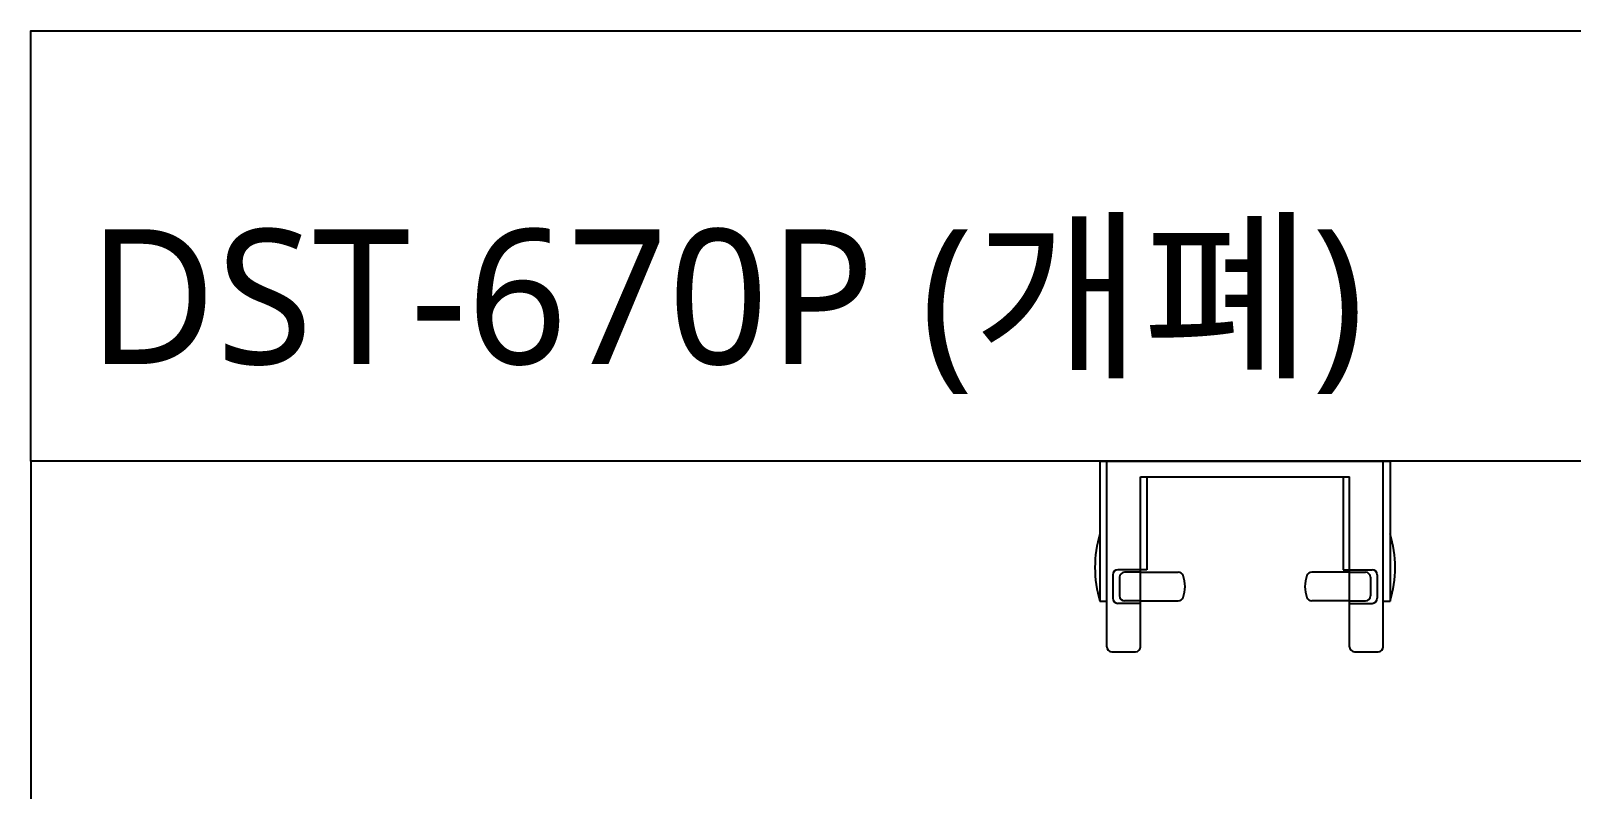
# Model space of a CAD drawing. Extents: x 5956 to 12061, y 2783 to 5292.
# Drawn here: x 9426 to 10340, y 4842 to 5292 of the extents above; entities that cross this region are included whole.
import ezdxf

# ---------------------------------------------------------------- set-up
doc = ezdxf.new("R2010")
doc.units = 0
doc.header["$LTSCALE"] = 20
doc.header["$MEASUREMENT"] = 0
doc.layers.get('0').update_dxf_attribs({"linetype": 'CONTINUOUS'})
for name, color, linetype in [('3', 3, 'CONTINUOUS'), ('4', 4, 'CONTINUOUS'), ('6', 6, 'CONTINUOUS')]:
    doc.layers.add(name, color=color, linetype=linetype)
doc.styles.add('GHS', font='romans', dxfattribs={"bigfont": 'ghs'})

msp = doc.modelspace()

# ---------------------------------------------------------------- linework, layer by layer
at = {"layer": '3', "color": 7}
msp.add_lwpolyline([(9426.11, 5036.79), (9426.11, 5292.16), (12061.25, 5292.16), (12061.25, 3111.75), (11353.61, 3111.75)], dxfattribs=at)
at = {"layer": '4'}
for p, q in [((10060.11, 5036.79), (10232.11, 5036.79)), ((10060.11, 5036.79), (10060.11, 4953.79)), ((10064.11, 4926.79), (10064.11, 5036.79)), ((10228.11, 4926.79), (10228.11, 5036.79)), ((10232.11, 5036.79), (10232.11, 4953.79)), ((10084.11, 5027.48), (10208.11, 5027.48)), ((10084.11, 4926.79), (10084.11, 5027.48)), ((10087.88, 5027.48), (10087.88, 4972.48)), ((10204.34, 5027.48), (10204.34, 4972.48)), ((10208.11, 4926.79), (10208.11, 5027.48)), ((10067.73, 4969.48), (10067.73, 4955.48)), ((10084.11, 4972.48), (10070.73, 4972.48)), ((10084.11, 4970.98), (10074.73, 4970.98)), ((10087.88, 4972.48), (10084.11, 4972.48)), ((10084.11, 4970.98), (10106.56, 4970.98)), ((10208.11, 4970.98), (10185.65, 4970.98)), ((10204.34, 4972.48), (10208.11, 4972.48)), ((10208.11, 4972.48), (10221.48, 4972.48)), ((10208.11, 4970.98), (10217.48, 4970.98)), ((10224.48, 4969.48), (10224.48, 4955.48)), ((10071.73, 4967.98), (10071.73, 4956.98)), ((10220.48, 4967.98), (10220.48, 4956.98)), ((10060.11, 4953.79), (10064.11, 4953.79)), ((10084.11, 4952.48), (10070.73, 4952.48)), ((10084.11, 4953.98), (10074.73, 4953.98)), ((10084.11, 4953.98), (10106.56, 4953.98)), ((10208.11, 4953.98), (10185.65, 4953.98)), ((10208.11, 4953.98), (10217.48, 4953.98)), ((10208.11, 4952.48), (10221.48, 4952.48)), ((10228.11, 4953.79), (10232.11, 4953.79)), ((10067.11, 4923.79), (10081.11, 4923.79)), ((10211.11, 4923.79), (10225.11, 4923.79))]:
    msp.add_line(p, q, dxfattribs=at)
for centre, radius, start, end in [((10125.29, 4973.79), 68.18, 162.94091, 197.05909), ((10166.93, 4973.79), 68.18, 342.94091, 17.05909), ((10070.73, 4969.48), 3, 90, 180), ((10074.73, 4967.98), 3, 90, 180), ((10106.56, 4967.98), 3, 20.74303, 90), ((10092.04, 4962.48), 18.53, 339.25697, 20.74303), ((10200.18, 4962.48), 18.53, 159.25697, 200.74303), ((10185.65, 4967.98), 3, 90, 159.25697), ((10217.48, 4967.98), 3, 0, 90), ((10221.48, 4969.48), 3, 0, 90), ((10070.73, 4955.48), 3, 180, 270), ((10074.73, 4956.98), 3, 180, 270), ((10106.56, 4956.98), 3, 270, 339.25697), ((10185.65, 4956.98), 3, 200.74303, 270), ((10217.48, 4956.98), 3, 270, 0), ((10221.48, 4955.48), 3, 270, 0), ((10067.11, 4926.79), 3, 180, 270), ((10081.11, 4926.79), 3, 270, 0), ((10211.11, 4926.79), 3, 180, 270), ((10225.11, 4926.79), 3, 270, 0)]:
    msp.add_arc(centre, radius, start, end, dxfattribs=at)
at = {"layer": '6'}
msp.add_lwpolyline([(10426.11, 5036.79), (9426.11, 5036.79), (9426.11, 3111.75), (11353.61, 3111.75), (11353.61, 4136.75)], dxfattribs=at)

# ---------------------------------------------------------------- texts
at = {"insert": (9459.98, 5174.45), "char_height": 80, "width": 1014.4941, "attachment_point": 1, "style": 'GHS'}
msp.add_mtext('{\\fNanumGothic|b0|i0|c0|p50;DST-670P\\fNanumGothic|b0|i0|c129|p50; (개폐)}', dxfattribs=at)

doc.saveas('drawing.dxf')
